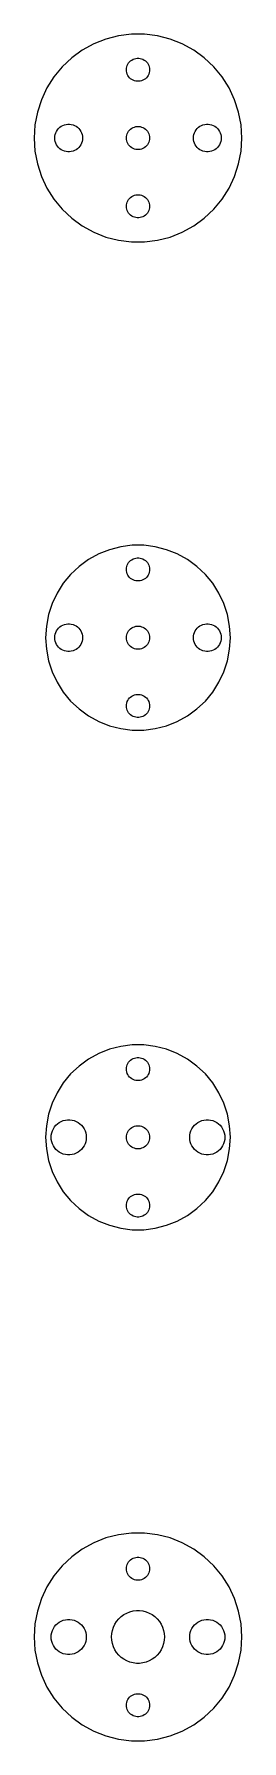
# Model space of a CAD drawing. Header units: metres. Extents: x -11 to 11, y -11 to 173.
import ezdxf

# ---------------------------------------------------------------- set-up
doc = ezdxf.new("R2010")
doc.units = ezdxf.units.M

msp = doc.modelspace()

# ---------------------------------------------------------------- linework, layer by layer
for p, q in [((-4.79001, 172.179), (-6.02805, 171.499)), ((-3.47644, 172.699), (-4.79001, 172.179)), ((-2.10803, 173.051), (-3.47644, 172.699)), ((-0.70639, 173.228), (-2.10803, 173.051)), ((0.70639, 173.228), (-0.70639, 173.228)), ((2.10803, 173.051), (0.70639, 173.228)), ((3.47644, 172.699), (2.10803, 173.051)), ((4.79001, 172.179), (3.47644, 172.699)), ((6.02805, 171.499), (4.79001, 172.179)), ((-8.20088, 169.701), (-9.10144, 168.613)), ((-7.17101, 170.668), (-8.20088, 169.701)), ((-6.02805, 171.499), (-7.17101, 170.668)), ((-1.21072, 169.686), (-1.16222, 169.835)), ((-1.16222, 169.835), (-1.09538, 169.977)), ((-1.09538, 169.977), (-1.01126, 170.11)), ((-1.01126, 170.11), (-0.911209, 170.231)), ((-0.911209, 170.231), (-0.796768, 170.338)), ((-0.796768, 170.338), (-0.669769, 170.43)), ((-0.669769, 170.43), (-0.532211, 170.506)), ((-0.532211, 170.506), (-0.386261, 170.564)), ((-0.386261, 170.564), (-0.234222, 170.603)), ((-0.234222, 170.603), (-0.078476, 170.623)), ((-0.078476, 170.623), (0.078476, 170.623)), ((0.078476, 170.623), (0.234222, 170.603)), ((0.234222, 170.603), (0.386261, 170.564)), ((0.386261, 170.564), (0.532211, 170.506)), ((0.532211, 170.506), (0.669769, 170.43)), ((0.669769, 170.43), (0.796768, 170.338)), ((0.796768, 170.338), (0.911209, 170.231)), ((0.911209, 170.231), (1.01126, 170.11)), ((1.01126, 170.11), (1.09538, 169.977)), ((1.09538, 169.977), (1.16222, 169.835)), ((1.16222, 169.835), (1.21072, 169.686)), ((7.17101, 170.668), (6.02805, 171.499)), ((8.20088, 169.701), (7.17101, 170.668)), ((9.10144, 168.613), (8.20088, 169.701)), ((-9.10144, 168.613), (-9.85844, 167.42)), ((-1.25, 169.375), (-1.24014, 169.532)), ((-1.24014, 169.218), (-1.25, 169.375)), ((-1.24014, 169.532), (-1.21072, 169.686)), ((-1.21072, 169.064), (-1.24014, 169.218)), ((-1.16222, 168.915), (-1.21072, 169.064)), ((-1.09538, 168.773), (-1.16222, 168.915)), ((-1.01126, 168.64), (-1.09538, 168.773)), ((-0.911209, 168.519), (-1.01126, 168.64)), ((-0.796768, 168.412), (-0.911209, 168.519)), ((-0.669769, 168.32), (-0.796768, 168.412)), ((-0.532211, 168.244), (-0.669769, 168.32)), ((-0.386261, 168.186), (-0.532211, 168.244)), ((-0.234222, 168.147), (-0.386261, 168.186)), ((-0.078476, 168.127), (-0.234222, 168.147)), ((0.078476, 168.127), (-0.078476, 168.127)), ((0.234222, 168.147), (0.078476, 168.127)), ((0.386261, 168.186), (0.234222, 168.147)), ((0.532211, 168.244), (0.386261, 168.186)), ((0.669769, 168.32), (0.532211, 168.244)), ((0.796768, 168.412), (0.669769, 168.32)), ((0.911209, 168.519), (0.796768, 168.412)), ((1.01126, 168.64), (0.911209, 168.519)), ((1.09538, 168.773), (1.01126, 168.64)), ((1.16222, 168.915), (1.09538, 168.773)), ((1.21072, 169.064), (1.16222, 168.915)), ((1.21072, 169.686), (1.24014, 169.532)), ((1.24014, 169.218), (1.21072, 169.064)), ((1.24014, 169.532), (1.25, 169.375)), ((1.25, 169.375), (1.24014, 169.218)), ((9.85844, 167.42), (9.10144, 168.613)), ((-10.46, 166.141), (-10.8965, 164.798)), ((-9.85844, 167.42), (-10.46, 166.141)), ((10.46, 166.141), (9.85844, 167.42)), ((10.8965, 164.798), (10.46, 166.141)), ((-10.8965, 164.798), (-11.1613, 163.41)), ((11.1613, 163.41), (10.8965, 164.798)), ((-11.1613, 163.41), (-11.25, 162)), ((-8.98816, 162.188), (-8.95287, 162.373)), ((-8.95287, 162.373), (-8.89465, 162.552)), ((-8.89465, 162.552), (-8.81445, 162.723)), ((-8.81445, 162.723), (-8.71352, 162.882)), ((-8.71352, 162.882), (-8.59344, 163.027)), ((-8.59344, 163.027), (-8.45613, 163.156)), ((-8.45613, 163.156), (-8.30373, 163.266)), ((-8.30373, 163.266), (-8.13866, 163.357)), ((-8.13866, 163.357), (-7.96352, 163.427)), ((-7.96352, 163.427), (-7.78107, 163.473)), ((-7.78107, 163.473), (-7.59418, 163.497)), ((-7.59418, 163.497), (-7.40581, 163.497)), ((-7.40581, 163.497), (-7.21892, 163.473)), ((-7.21892, 163.473), (-7.03647, 163.427)), ((-7.03647, 163.427), (-6.86133, 163.357)), ((-6.86133, 163.357), (-6.69626, 163.266)), ((-6.69626, 163.266), (-6.54385, 163.156)), ((-6.54385, 163.156), (-6.40654, 163.027)), ((-6.40654, 163.027), (-6.28647, 162.882)), ((-6.28647, 162.882), (-6.18553, 162.723)), ((-6.18553, 162.723), (-6.10533, 162.552)), ((-6.10533, 162.552), (-6.04712, 162.373)), ((-6.04712, 162.373), (-6.01183, 162.188)), ((-1.21072, 162.311), (-1.16222, 162.46)), ((-1.16222, 162.46), (-1.09538, 162.602)), ((-1.09538, 162.602), (-1.01126, 162.735)), ((-1.01126, 162.735), (-0.911209, 162.856)), ((-0.911209, 162.856), (-0.796768, 162.963)), ((-0.796768, 162.963), (-0.669769, 163.055)), ((-0.669769, 163.055), (-0.532211, 163.131)), ((-0.532211, 163.131), (-0.386261, 163.189)), ((-0.386261, 163.189), (-0.234222, 163.228)), ((-0.234222, 163.228), (-0.078476, 163.248)), ((-0.078476, 163.248), (0.078476, 163.248)), ((0.078476, 163.248), (0.234222, 163.228)), ((0.234222, 163.228), (0.386261, 163.189)), ((0.386261, 163.189), (0.532211, 163.131)), ((0.532211, 163.131), (0.669769, 163.055)), ((0.669769, 163.055), (0.796768, 162.963)), ((0.796768, 162.963), (0.911209, 162.856)), ((0.911209, 162.856), (1.01126, 162.735)), ((1.01126, 162.735), (1.09538, 162.602)), ((1.09538, 162.602), (1.16222, 162.46)), ((1.16222, 162.46), (1.21072, 162.311)), ((6.01183, 162.188), (6.04712, 162.373)), ((6.04712, 162.373), (6.10533, 162.552)), ((6.10533, 162.552), (6.18553, 162.723)), ((6.18553, 162.723), (6.28647, 162.882)), ((6.28647, 162.882), (6.40654, 163.027)), ((6.40654, 163.027), (6.54385, 163.156)), ((6.54385, 163.156), (6.69626, 163.266)), ((6.69626, 163.266), (6.86133, 163.357)), ((6.86133, 163.357), (7.03647, 163.427)), ((7.03647, 163.427), (7.21892, 163.473)), ((7.21892, 163.473), (7.40581, 163.497)), ((7.40581, 163.497), (7.59418, 163.497)), ((7.59418, 163.497), (7.78107, 163.473)), ((7.78107, 163.473), (7.96352, 163.427)), ((7.96352, 163.427), (8.13866, 163.357)), ((8.13866, 163.357), (8.30373, 163.266)), ((8.30373, 163.266), (8.45613, 163.156)), ((8.45613, 163.156), (8.59344, 163.027)), ((8.59344, 163.027), (8.71352, 162.882)), ((8.71352, 162.882), (8.81445, 162.723)), ((8.81445, 162.723), (8.89465, 162.552)), ((8.89465, 162.552), (8.95287, 162.373)), ((8.95287, 162.373), (8.98816, 162.188)), ((11.25, 162), (11.1613, 163.41)), ((-11.25, 162), (-11.1613, 160.59)), ((-11.1613, 160.59), (-10.8965, 159.202)), ((-9, 162), (-8.98816, 162.188)), ((-8.98816, 161.812), (-9, 162)), ((-8.95287, 161.627), (-8.98816, 161.812)), ((-8.89465, 161.448), (-8.95287, 161.627)), ((-8.81445, 161.277), (-8.89465, 161.448)), ((-8.71352, 161.118), (-8.81445, 161.277)), ((-8.59344, 160.973), (-8.71352, 161.118)), ((-8.45613, 160.844), (-8.59344, 160.973)), ((-8.30373, 160.734), (-8.45613, 160.844)), ((-8.13866, 160.643), (-8.30373, 160.734)), ((-7.96352, 160.573), (-8.13866, 160.643)), ((-7.78107, 160.527), (-7.96352, 160.573)), ((-7.59418, 160.503), (-7.78107, 160.527)), ((-7.40581, 160.503), (-7.59418, 160.503)), ((-7.21892, 160.527), (-7.40581, 160.503)), ((-7.03647, 160.573), (-7.21892, 160.527)), ((-6.86133, 160.643), (-7.03647, 160.573)), ((-6.69626, 160.734), (-6.86133, 160.643)), ((-6.54385, 160.844), (-6.69626, 160.734)), ((-6.40654, 160.973), (-6.54385, 160.844)), ((-6.28647, 161.118), (-6.40654, 160.973)), ((-6.18553, 161.277), (-6.28647, 161.118)), ((-6.10533, 161.448), (-6.18553, 161.277)), ((-6.04712, 161.627), (-6.10533, 161.448)), ((-6.01183, 161.812), (-6.04712, 161.627)), ((-6.01183, 162.188), (-6, 162)), ((-6, 162), (-6.01183, 161.812)), ((-1.25, 162), (-1.24014, 162.157)), ((-1.24014, 161.843), (-1.25, 162)), ((-1.24014, 162.157), (-1.21072, 162.311)), ((-1.21072, 161.689), (-1.24014, 161.843)), ((-1.16222, 161.54), (-1.21072, 161.689)), ((-1.09538, 161.398), (-1.16222, 161.54)), ((-1.01126, 161.265), (-1.09538, 161.398)), ((-0.911209, 161.144), (-1.01126, 161.265)), ((-0.796768, 161.037), (-0.911209, 161.144)), ((-0.669769, 160.945), (-0.796768, 161.037)), ((-0.532211, 160.869), (-0.669769, 160.945)), ((-0.386261, 160.811), (-0.532211, 160.869)), ((-0.234222, 160.772), (-0.386261, 160.811)), ((-0.078476, 160.752), (-0.234222, 160.772)), ((0.078476, 160.752), (-0.078476, 160.752)), ((0.234222, 160.772), (0.078476, 160.752)), ((0.386261, 160.811), (0.234222, 160.772)), ((0.532211, 160.869), (0.386261, 160.811)), ((0.669769, 160.945), (0.532211, 160.869)), ((0.796768, 161.037), (0.669769, 160.945)), ((0.911209, 161.144), (0.796768, 161.037)), ((1.01126, 161.265), (0.911209, 161.144)), ((1.09538, 161.398), (1.01126, 161.265)), ((1.16222, 161.54), (1.09538, 161.398)), ((1.21072, 161.689), (1.16222, 161.54)), ((1.21072, 162.311), (1.24014, 162.157)), ((1.24014, 161.843), (1.21072, 161.689)), ((1.24014, 162.157), (1.25, 162)), ((1.25, 162), (1.24014, 161.843)), ((6, 162), (6.01183, 162.188)), ((6.01183, 161.812), (6, 162)), ((6.04712, 161.627), (6.01183, 161.812)), ((6.10533, 161.448), (6.04712, 161.627)), ((6.18553, 161.277), (6.10533, 161.448)), ((6.28647, 161.118), (6.18553, 161.277)), ((6.40654, 160.973), (6.28647, 161.118)), ((6.54385, 160.844), (6.40654, 160.973)), ((6.69626, 160.734), (6.54385, 160.844)), ((6.86133, 160.643), (6.69626, 160.734)), ((7.03647, 160.573), (6.86133, 160.643)), ((7.21892, 160.527), (7.03647, 160.573)), ((7.40581, 160.503), (7.21892, 160.527)), ((7.59418, 160.503), (7.40581, 160.503)), ((7.78107, 160.527), (7.59418, 160.503)), ((7.96352, 160.573), (7.78107, 160.527)), ((8.13866, 160.643), (7.96352, 160.573)), ((8.30373, 160.734), (8.13866, 160.643)), ((8.45613, 160.844), (8.30373, 160.734)), ((8.59344, 160.973), (8.45613, 160.844)), ((8.71352, 161.118), (8.59344, 160.973)), ((8.81445, 161.277), (8.71352, 161.118)), ((8.89465, 161.448), (8.81445, 161.277)), ((8.95287, 161.627), (8.89465, 161.448)), ((8.98816, 161.812), (8.95287, 161.627)), ((8.98816, 162.188), (9, 162)), ((9, 162), (8.98816, 161.812)), ((10.8965, 159.202), (11.1613, 160.59)), ((11.1613, 160.59), (11.25, 162)), ((-10.8965, 159.202), (-10.46, 157.859)), ((10.46, 157.859), (10.8965, 159.202)), ((-10.46, 157.859), (-9.85844, 156.58)), ((9.85844, 156.58), (10.46, 157.859)), ((-9.85844, 156.58), (-9.10144, 155.387)), ((-9.10144, 155.387), (-8.20088, 154.299)), ((-1.21072, 154.936), (-1.16222, 155.085)), ((-1.16222, 155.085), (-1.09538, 155.227)), ((-1.09538, 155.227), (-1.01126, 155.36)), ((-1.01126, 155.36), (-0.911209, 155.481)), ((-0.911209, 155.481), (-0.796768, 155.588)), ((-0.796768, 155.588), (-0.669769, 155.68)), ((-0.669769, 155.68), (-0.532211, 155.756)), ((-0.532211, 155.756), (-0.386261, 155.814)), ((-0.386261, 155.814), (-0.234222, 155.853)), ((-0.234222, 155.853), (-0.078476, 155.873)), ((-0.078476, 155.873), (0.078476, 155.873)), ((0.078476, 155.873), (0.234222, 155.853)), ((0.234222, 155.853), (0.386261, 155.814)), ((0.386261, 155.814), (0.532211, 155.756)), ((0.532211, 155.756), (0.669769, 155.68)), ((0.669769, 155.68), (0.796768, 155.588)), ((0.796768, 155.588), (0.911209, 155.481)), ((0.911209, 155.481), (1.01126, 155.36)), ((1.01126, 155.36), (1.09538, 155.227)), ((1.09538, 155.227), (1.16222, 155.085)), ((1.16222, 155.085), (1.21072, 154.936)), ((8.20088, 154.299), (9.10144, 155.387)), ((9.10144, 155.387), (9.85844, 156.58)), ((-8.20088, 154.299), (-7.17101, 153.332)), ((-7.17101, 153.332), (-6.02805, 152.501)), ((-1.25, 154.625), (-1.24014, 154.782)), ((-1.24014, 154.468), (-1.25, 154.625)), ((-1.24014, 154.782), (-1.21072, 154.936)), ((-1.21072, 154.314), (-1.24014, 154.468)), ((-1.16222, 154.165), (-1.21072, 154.314)), ((-1.09538, 154.023), (-1.16222, 154.165)), ((-1.01126, 153.89), (-1.09538, 154.023)), ((-0.911209, 153.769), (-1.01126, 153.89)), ((-0.796768, 153.662), (-0.911209, 153.769)), ((-0.669769, 153.57), (-0.796768, 153.662)), ((-0.532211, 153.494), (-0.669769, 153.57)), ((-0.386261, 153.436), (-0.532211, 153.494)), ((-0.234222, 153.397), (-0.386261, 153.436)), ((-0.078476, 153.377), (-0.234222, 153.397)), ((0.078476, 153.377), (-0.078476, 153.377)), ((0.234222, 153.397), (0.078476, 153.377)), ((0.386261, 153.436), (0.234222, 153.397)), ((0.532211, 153.494), (0.386261, 153.436)), ((0.669769, 153.57), (0.532211, 153.494)), ((0.796768, 153.662), (0.669769, 153.57)), ((0.911209, 153.769), (0.796768, 153.662)), ((1.01126, 153.89), (0.911209, 153.769)), ((1.09538, 154.023), (1.01126, 153.89)), ((1.16222, 154.165), (1.09538, 154.023)), ((1.21072, 154.314), (1.16222, 154.165)), ((1.21072, 154.936), (1.24014, 154.782)), ((1.24014, 154.468), (1.21072, 154.314)), ((1.24014, 154.782), (1.25, 154.625)), ((1.25, 154.625), (1.24014, 154.468)), ((6.02805, 152.501), (7.17101, 153.332)), ((7.17101, 153.332), (8.20088, 154.299)), ((-6.02805, 152.501), (-4.79001, 151.821)), ((-4.79001, 151.821), (-3.47644, 151.301)), ((-3.47644, 151.301), (-2.10803, 150.949)), ((2.10803, 150.949), (3.47644, 151.301)), ((3.47644, 151.301), (4.79001, 151.821)), ((4.79001, 151.821), (6.02805, 152.501)), ((-2.10803, 150.949), (-0.70639, 150.772)), ((-0.70639, 150.772), (0.70639, 150.772)), ((0.70639, 150.772), (2.10803, 150.949)), ((-5.35826, 116.443), (-6.37424, 115.705)), ((-4.25778, 117.048), (-5.35826, 116.443)), ((-3.09016, 117.511), (-4.25778, 117.048)), ((-1.87381, 117.823), (-3.09016, 117.511)), ((-0.627899, 117.98), (-1.87381, 117.823)), ((-1.01126, 116.11), (-0.911209, 116.231)), ((-0.911209, 116.231), (-0.796768, 116.338)), ((-0.796768, 116.338), (-0.669769, 116.43)), ((-0.669769, 116.43), (-0.532211, 116.506)), ((0.627899, 117.98), (-0.627899, 117.98)), ((-0.532211, 116.506), (-0.386261, 116.564)), ((-0.386261, 116.564), (-0.234222, 116.603)), ((-0.234222, 116.603), (-0.078476, 116.623)), ((-0.078476, 116.623), (0.078476, 116.623)), ((0.078476, 116.623), (0.234222, 116.603)), ((0.234222, 116.603), (0.386261, 116.564)), ((0.386261, 116.564), (0.532211, 116.506)), ((0.532211, 116.506), (0.669769, 116.43)), ((1.87381, 117.823), (0.627899, 117.98)), ((0.669769, 116.43), (0.796768, 116.338)), ((0.796768, 116.338), (0.911209, 116.231)), ((0.911209, 116.231), (1.01126, 116.11)), ((3.09016, 117.511), (1.87381, 117.823)), ((4.25778, 117.048), (3.09016, 117.511)), ((5.35826, 116.443), (4.25778, 117.048)), ((6.37424, 115.705), (5.35826, 116.443)), ((-7.28967, 114.845), (-8.09016, 113.878)), ((-6.37424, 115.705), (-7.28967, 114.845)), ((-1.25, 115.375), (-1.24014, 115.532)), ((-1.24014, 115.218), (-1.25, 115.375)), ((-1.24014, 115.532), (-1.21072, 115.686)), ((-1.21072, 115.064), (-1.24014, 115.218)), ((-1.21072, 115.686), (-1.16222, 115.835)), ((-1.16222, 114.915), (-1.21072, 115.064)), ((-1.16222, 115.835), (-1.09538, 115.977)), ((-1.09538, 114.773), (-1.16222, 114.915)), ((-1.09538, 115.977), (-1.01126, 116.11)), ((-1.01126, 114.64), (-1.09538, 114.773)), ((-0.911209, 114.519), (-1.01126, 114.64)), ((-0.796768, 114.412), (-0.911209, 114.519)), ((-0.669769, 114.32), (-0.796768, 114.412)), ((0.796768, 114.412), (0.669769, 114.32)), ((0.911209, 114.519), (0.796768, 114.412)), ((1.01126, 114.64), (0.911209, 114.519)), ((1.01126, 116.11), (1.09538, 115.977)), ((1.09538, 114.773), (1.01126, 114.64)), ((1.09538, 115.977), (1.16222, 115.835)), ((1.16222, 114.915), (1.09538, 114.773)), ((1.16222, 115.835), (1.21072, 115.686)), ((1.21072, 115.064), (1.16222, 114.915)), ((1.21072, 115.686), (1.24014, 115.532)), ((1.24014, 115.218), (1.21072, 115.064)), ((1.24014, 115.532), (1.25, 115.375)), ((1.25, 115.375), (1.24014, 115.218)), ((7.28967, 114.845), (6.37424, 115.705)), ((8.09016, 113.878), (7.28967, 114.845)), ((-8.76306, 112.818), (-9.29776, 111.681)), ((-8.09016, 113.878), (-8.76306, 112.818)), ((-0.532211, 114.244), (-0.669769, 114.32)), ((-0.386261, 114.186), (-0.532211, 114.244)), ((-0.234222, 114.147), (-0.386261, 114.186)), ((-0.078476, 114.127), (-0.234222, 114.147)), ((0.078476, 114.127), (-0.078476, 114.127)), ((0.234222, 114.147), (0.078476, 114.127)), ((0.386261, 114.186), (0.234222, 114.147)), ((0.532211, 114.244), (0.386261, 114.186)), ((0.669769, 114.32), (0.532211, 114.244)), ((8.76306, 112.818), (8.09016, 113.878)), ((9.29776, 111.681), (8.76306, 112.818)), ((-9.29776, 111.681), (-9.68582, 110.487)), ((9.68582, 110.487), (9.29776, 111.681)), ((-9.92114, 109.253), (-10, 108)), ((-9.68582, 110.487), (-9.92114, 109.253)), ((-8.81445, 108.723), (-8.71352, 108.882)), ((-8.71352, 108.882), (-8.59344, 109.027)), ((-8.59344, 109.027), (-8.45613, 109.156)), ((-8.45613, 109.156), (-8.30373, 109.266)), ((-8.30373, 109.266), (-8.13866, 109.357)), ((-8.13866, 109.357), (-7.96352, 109.427)), ((-7.96352, 109.427), (-7.78107, 109.473)), ((-7.78107, 109.473), (-7.59418, 109.497)), ((-7.59418, 109.497), (-7.40581, 109.497)), ((-7.40581, 109.497), (-7.21892, 109.473)), ((-7.21892, 109.473), (-7.03647, 109.427)), ((-7.03647, 109.427), (-6.86133, 109.357)), ((-6.86133, 109.357), (-6.69626, 109.266)), ((-6.69626, 109.266), (-6.54385, 109.156)), ((-6.54385, 109.156), (-6.40654, 109.027)), ((-6.40654, 109.027), (-6.28647, 108.882)), ((-6.28647, 108.882), (-6.18553, 108.723)), ((-1.01126, 108.735), (-0.911209, 108.856)), ((-0.911209, 108.856), (-0.796768, 108.963)), ((-0.796768, 108.963), (-0.669769, 109.055)), ((-0.669769, 109.055), (-0.532211, 109.131)), ((-0.532211, 109.131), (-0.386261, 109.189)), ((-0.386261, 109.189), (-0.234222, 109.228)), ((-0.234222, 109.228), (-0.078476, 109.248)), ((-0.078476, 109.248), (0.078476, 109.248)), ((0.078476, 109.248), (0.234222, 109.228)), ((0.234222, 109.228), (0.386261, 109.189)), ((0.386261, 109.189), (0.532211, 109.131)), ((0.532211, 109.131), (0.669769, 109.055)), ((0.669769, 109.055), (0.796768, 108.963)), ((0.796768, 108.963), (0.911209, 108.856)), ((0.911209, 108.856), (1.01126, 108.735)), ((6.18553, 108.723), (6.28647, 108.882)), ((6.28647, 108.882), (6.40654, 109.027)), ((6.40654, 109.027), (6.54385, 109.156)), ((6.54385, 109.156), (6.69626, 109.266)), ((6.69626, 109.266), (6.86133, 109.357)), ((6.86133, 109.357), (7.03647, 109.427)), ((7.03647, 109.427), (7.21892, 109.473)), ((7.21892, 109.473), (7.40581, 109.497)), ((7.40581, 109.497), (7.59418, 109.497)), ((7.59418, 109.497), (7.78107, 109.473)), ((7.78107, 109.473), (7.96352, 109.427)), ((7.96352, 109.427), (8.13866, 109.357)), ((8.13866, 109.357), (8.30373, 109.266)), ((8.30373, 109.266), (8.45613, 109.156)), ((8.45613, 109.156), (8.59344, 109.027)), ((8.59344, 109.027), (8.71352, 108.882)), ((8.71352, 108.882), (8.81445, 108.723)), ((9.92114, 109.253), (9.68582, 110.487)), ((10, 108), (9.92114, 109.253)), ((-10, 108), (-9.92114, 106.747)), ((-9, 108), (-8.98816, 108.188)), ((-8.98816, 107.812), (-9, 108)), ((-8.98816, 108.188), (-8.95287, 108.373)), ((-8.95287, 107.627), (-8.98816, 107.812)), ((-8.95287, 108.373), (-8.89465, 108.552)), ((-8.89465, 107.448), (-8.95287, 107.627)), ((-8.89465, 108.552), (-8.81445, 108.723)), ((-8.81445, 107.277), (-8.89465, 107.448)), ((-8.71352, 107.118), (-8.81445, 107.277)), ((-8.59344, 106.973), (-8.71352, 107.118)), ((-6.28647, 107.118), (-6.40654, 106.973)), ((-6.18553, 107.277), (-6.28647, 107.118)), ((-6.18553, 108.723), (-6.10533, 108.552)), ((-6.10533, 107.448), (-6.18553, 107.277)), ((-6.10533, 108.552), (-6.04712, 108.373)), ((-6.04712, 107.627), (-6.10533, 107.448)), ((-6.04712, 108.373), (-6.01183, 108.188)), ((-6.01183, 107.812), (-6.04712, 107.627)), ((-6.01183, 108.188), (-6, 108)), ((-6, 108), (-6.01183, 107.812)), ((-1.25, 108), (-1.24014, 108.157)), ((-1.24014, 107.843), (-1.25, 108)), ((-1.24014, 108.157), (-1.21072, 108.311)), ((-1.21072, 107.689), (-1.24014, 107.843)), ((-1.21072, 108.311), (-1.16222, 108.46)), ((-1.16222, 107.54), (-1.21072, 107.689)), ((-1.16222, 108.46), (-1.09538, 108.602)), ((-1.09538, 107.398), (-1.16222, 107.54)), ((-1.09538, 108.602), (-1.01126, 108.735)), ((-1.01126, 107.265), (-1.09538, 107.398)), ((-0.911209, 107.144), (-1.01126, 107.265)), ((-0.796768, 107.037), (-0.911209, 107.144)), ((-0.669769, 106.945), (-0.796768, 107.037)), ((0.796768, 107.037), (0.669769, 106.945)), ((0.911209, 107.144), (0.796768, 107.037)), ((1.01126, 107.265), (0.911209, 107.144)), ((1.01126, 108.735), (1.09538, 108.602)), ((1.09538, 107.398), (1.01126, 107.265)), ((1.09538, 108.602), (1.16222, 108.46)), ((1.16222, 107.54), (1.09538, 107.398)), ((1.16222, 108.46), (1.21072, 108.311)), ((1.21072, 107.689), (1.16222, 107.54)), ((1.21072, 108.311), (1.24014, 108.157)), ((1.24014, 107.843), (1.21072, 107.689)), ((1.24014, 108.157), (1.25, 108)), ((1.25, 108), (1.24014, 107.843)), ((6, 108), (6.01183, 108.188)), ((6.01183, 107.812), (6, 108)), ((6.01183, 108.188), (6.04712, 108.373)), ((6.04712, 107.627), (6.01183, 107.812)), ((6.04712, 108.373), (6.10533, 108.552)), ((6.10533, 107.448), (6.04712, 107.627)), ((6.10533, 108.552), (6.18553, 108.723)), ((6.18553, 107.277), (6.10533, 107.448)), ((6.28647, 107.118), (6.18553, 107.277)), ((6.40654, 106.973), (6.28647, 107.118)), ((8.71352, 107.118), (8.59344, 106.973)), ((8.81445, 107.277), (8.71352, 107.118)), ((8.81445, 108.723), (8.89465, 108.552)), ((8.89465, 107.448), (8.81445, 107.277)), ((8.89465, 108.552), (8.95287, 108.373)), ((8.95287, 107.627), (8.89465, 107.448)), ((8.95287, 108.373), (8.98816, 108.188)), ((8.98816, 107.812), (8.95287, 107.627)), ((8.98816, 108.188), (9, 108)), ((9, 108), (8.98816, 107.812)), ((9.92114, 106.747), (10, 108)), ((-9.92114, 106.747), (-9.68582, 105.513)), ((-9.68582, 105.513), (-9.29776, 104.319)), ((-8.45613, 106.844), (-8.59344, 106.973)), ((-8.30373, 106.734), (-8.45613, 106.844)), ((-8.13866, 106.643), (-8.30373, 106.734)), ((-7.96352, 106.573), (-8.13866, 106.643)), ((-7.78107, 106.527), (-7.96352, 106.573)), ((-7.59418, 106.503), (-7.78107, 106.527)), ((-7.40581, 106.503), (-7.59418, 106.503)), ((-7.21892, 106.527), (-7.40581, 106.503)), ((-7.03647, 106.573), (-7.21892, 106.527)), ((-6.86133, 106.643), (-7.03647, 106.573)), ((-6.69626, 106.734), (-6.86133, 106.643)), ((-6.54385, 106.844), (-6.69626, 106.734)), ((-6.40654, 106.973), (-6.54385, 106.844)), ((-0.532211, 106.869), (-0.669769, 106.945)), ((-0.386261, 106.811), (-0.532211, 106.869)), ((-0.234222, 106.772), (-0.386261, 106.811)), ((-0.078476, 106.752), (-0.234222, 106.772)), ((0.078476, 106.752), (-0.078476, 106.752)), ((0.234222, 106.772), (0.078476, 106.752)), ((0.386261, 106.811), (0.234222, 106.772)), ((0.532211, 106.869), (0.386261, 106.811)), ((0.669769, 106.945), (0.532211, 106.869)), ((6.54385, 106.844), (6.40654, 106.973)), ((6.69626, 106.734), (6.54385, 106.844)), ((6.86133, 106.643), (6.69626, 106.734)), ((7.03647, 106.573), (6.86133, 106.643)), ((7.21892, 106.527), (7.03647, 106.573)), ((7.40581, 106.503), (7.21892, 106.527)), ((7.59418, 106.503), (7.40581, 106.503)), ((7.78107, 106.527), (7.59418, 106.503)), ((7.96352, 106.573), (7.78107, 106.527)), ((8.13866, 106.643), (7.96352, 106.573)), ((8.30373, 106.734), (8.13866, 106.643)), ((8.45613, 106.844), (8.30373, 106.734)), ((8.59344, 106.973), (8.45613, 106.844)), ((9.29776, 104.319), (9.68582, 105.513)), ((9.68582, 105.513), (9.92114, 106.747)), ((-9.29776, 104.319), (-8.76306, 103.182)), ((8.76306, 103.182), (9.29776, 104.319)), ((-8.76306, 103.182), (-8.09016, 102.122)), ((-8.09016, 102.122), (-7.28967, 101.155)), ((-1.01126, 101.36), (-0.911209, 101.481)), ((-0.911209, 101.481), (-0.796768, 101.588)), ((-0.796768, 101.588), (-0.669769, 101.68)), ((-0.669769, 101.68), (-0.532211, 101.756)), ((-0.532211, 101.756), (-0.386261, 101.814)), ((-0.386261, 101.814), (-0.234222, 101.853)), ((-0.234222, 101.853), (-0.078476, 101.873)), ((-0.078476, 101.873), (0.078476, 101.873)), ((0.078476, 101.873), (0.234222, 101.853)), ((0.234222, 101.853), (0.386261, 101.814)), ((0.386261, 101.814), (0.532211, 101.756)), ((0.532211, 101.756), (0.669769, 101.68)), ((0.669769, 101.68), (0.796768, 101.588)), ((0.796768, 101.588), (0.911209, 101.481)), ((0.911209, 101.481), (1.01126, 101.36)), ((7.28967, 101.155), (8.09016, 102.122)), ((8.09016, 102.122), (8.76306, 103.182)), ((-7.28967, 101.155), (-6.37424, 100.295)), ((-6.37424, 100.295), (-5.35826, 99.5567)), ((-1.25, 100.625), (-1.24014, 100.782)), ((-1.24014, 100.468), (-1.25, 100.625)), ((-1.24014, 100.782), (-1.21072, 100.936)), ((-1.21072, 100.314), (-1.24014, 100.468)), ((-1.21072, 100.936), (-1.16222, 101.085)), ((-1.16222, 100.165), (-1.21072, 100.314)), ((-1.16222, 101.085), (-1.09538, 101.227)), ((-1.09538, 100.023), (-1.16222, 100.165)), ((-1.09538, 101.227), (-1.01126, 101.36)), ((-1.01126, 99.8903), (-1.09538, 100.023)), ((-0.911209, 99.7693), (-1.01126, 99.8903)), ((-0.796768, 99.6619), (-0.911209, 99.7693)), ((-0.669769, 99.5696), (-0.796768, 99.6619)), ((0.796768, 99.6619), (0.669769, 99.5696)), ((0.911209, 99.7693), (0.796768, 99.6619)), ((1.01126, 99.8903), (0.911209, 99.7693)), ((1.01126, 101.36), (1.09538, 101.227)), ((1.09538, 100.023), (1.01126, 99.8903)), ((1.09538, 101.227), (1.16222, 101.085)), ((1.16222, 100.165), (1.09538, 100.023)), ((1.16222, 101.085), (1.21072, 100.936)), ((1.21072, 100.314), (1.16222, 100.165)), ((1.21072, 100.936), (1.24014, 100.782)), ((1.24014, 100.468), (1.21072, 100.314)), ((1.24014, 100.782), (1.25, 100.625)), ((1.25, 100.625), (1.24014, 100.468)), ((5.35826, 99.5567), (6.37424, 100.295)), ((6.37424, 100.295), (7.28967, 101.155)), ((-5.35826, 99.5567), (-4.25778, 98.9517)), ((-4.25778, 98.9517), (-3.09016, 98.4894)), ((-3.09016, 98.4894), (-1.87381, 98.1771)), ((-1.87381, 98.1771), (-0.627899, 98.0197)), ((-0.532211, 99.494), (-0.669769, 99.5696)), ((-0.627899, 98.0197), (0.627899, 98.0197)), ((-0.386261, 99.4362), (-0.532211, 99.494)), ((-0.234222, 99.3972), (-0.386261, 99.4362)), ((-0.078476, 99.3775), (-0.234222, 99.3972)), ((0.078476, 99.3775), (-0.078476, 99.3775)), ((0.234222, 99.3972), (0.078476, 99.3775)), ((0.386261, 99.4362), (0.234222, 99.3972)), ((0.532211, 99.494), (0.386261, 99.4362)), ((0.669769, 99.5696), (0.532211, 99.494)), ((0.627899, 98.0197), (1.87381, 98.1771)), ((1.87381, 98.1771), (3.09016, 98.4894)), ((3.09016, 98.4894), (4.25778, 98.9517)), ((4.25778, 98.9517), (5.35826, 99.5567)), ((-4.25778, 63.0483), (-5.35826, 62.4433)), ((-3.09016, 63.5106), (-4.25778, 63.0483)), ((-1.87381, 63.8229), (-3.09016, 63.5106)), ((-0.627899, 63.9803), (-1.87381, 63.8229)), ((0.627899, 63.9803), (-0.627899, 63.9803)), ((1.87381, 63.8229), (0.627899, 63.9803)), ((3.09016, 63.5106), (1.87381, 63.8229)), ((4.25778, 63.0483), (3.09016, 63.5106)), ((5.35826, 62.4433), (4.25778, 63.0483)), ((-6.37424, 61.7051), (-7.28967, 60.8455)), ((-5.35826, 62.4433), (-6.37424, 61.7051)), ((-1.25, 61.375), (-1.24014, 61.5317)), ((-1.24014, 61.2183), (-1.25, 61.375)), ((-1.24014, 61.5317), (-1.21072, 61.6859)), ((-1.21072, 61.0641), (-1.24014, 61.2183)), ((-1.21072, 61.6859), (-1.16222, 61.8351)), ((-1.16222, 60.9148), (-1.21072, 61.0641)), ((-1.16222, 61.8351), (-1.09538, 61.9772)), ((-1.09538, 60.7728), (-1.16222, 60.9148)), ((-1.09538, 61.9772), (-1.01126, 62.1097)), ((-1.01126, 62.1097), (-0.911209, 62.2307)), ((-0.911209, 62.2307), (-0.796768, 62.3381)), ((-0.796768, 62.3381), (-0.669769, 62.4304)), ((-0.669769, 62.4304), (-0.532211, 62.506)), ((-0.532211, 62.506), (-0.386261, 62.5638)), ((-0.386261, 62.5638), (-0.234222, 62.6028)), ((-0.234222, 62.6028), (-0.078476, 62.6225)), ((-0.078476, 62.6225), (0.078476, 62.6225)), ((0.078476, 62.6225), (0.234222, 62.6028)), ((0.234222, 62.6028), (0.386261, 62.5638)), ((0.386261, 62.5638), (0.532211, 62.506)), ((0.532211, 62.506), (0.669769, 62.4304)), ((0.669769, 62.4304), (0.796768, 62.3381)), ((0.796768, 62.3381), (0.911209, 62.2307)), ((0.911209, 62.2307), (1.01126, 62.1097)), ((1.01126, 62.1097), (1.09538, 61.9772)), ((1.09538, 61.9772), (1.16222, 61.8351)), ((1.16222, 60.9148), (1.09538, 60.7728)), ((1.16222, 61.8351), (1.21072, 61.6859)), ((1.21072, 61.0641), (1.16222, 60.9148)), ((1.21072, 61.6859), (1.24014, 61.5317)), ((1.24014, 61.2183), (1.21072, 61.0641)), ((1.24014, 61.5317), (1.25, 61.375)), ((1.25, 61.375), (1.24014, 61.2183)), ((6.37424, 61.7051), (5.35826, 62.4433)), ((7.28967, 60.8455), (6.37424, 61.7051)), ((-8.09016, 59.8778), (-8.76306, 58.8175)), ((-7.28967, 60.8455), (-8.09016, 59.8778)), ((-1.01126, 60.6403), (-1.09538, 60.7728)), ((-0.911209, 60.5193), (-1.01126, 60.6403)), ((-0.796768, 60.4118), (-0.911209, 60.5193)), ((-0.669769, 60.3196), (-0.796768, 60.4118)), ((-0.532211, 60.244), (-0.669769, 60.3196)), ((-0.386261, 60.1862), (-0.532211, 60.244)), ((-0.234222, 60.1471), (-0.386261, 60.1862)), ((-0.078476, 60.1275), (-0.234222, 60.1471)), ((0.078476, 60.1275), (-0.078476, 60.1275)), ((0.234222, 60.1471), (0.078476, 60.1275)), ((0.386261, 60.1862), (0.234222, 60.1471)), ((0.532211, 60.244), (0.386261, 60.1862)), ((0.669769, 60.3196), (0.532211, 60.244)), ((0.796768, 60.4118), (0.669769, 60.3196)), ((0.911209, 60.5193), (0.796768, 60.4118)), ((1.01126, 60.6403), (0.911209, 60.5193)), ((1.09538, 60.7728), (1.01126, 60.6403)), ((8.09016, 59.8778), (7.28967, 60.8455)), ((8.76306, 58.8175), (8.09016, 59.8778)), ((-9.29776, 57.6812), (-9.68582, 56.4869)), ((-8.76306, 58.8175), (-9.29776, 57.6812)), ((9.29776, 57.6812), (8.76306, 58.8175)), ((9.68582, 56.4869), (9.29776, 57.6812)), ((-9.68582, 56.4869), (-9.92114, 55.2533)), ((-8.88504, 55.3006), (-8.71111, 55.464)), ((-8.71111, 55.464), (-8.51807, 55.6042)), ((-8.51807, 55.6042), (-8.30898, 55.7192)), ((-8.30898, 55.7192), (-8.08713, 55.807)), ((-8.08713, 55.807), (-7.85602, 55.8663)), ((-7.85602, 55.8663), (-7.61929, 55.8962)), ((-7.61929, 55.8962), (-7.38069, 55.8962)), ((-7.38069, 55.8962), (-7.14397, 55.8663)), ((-7.14397, 55.8663), (-6.91286, 55.807)), ((-6.91286, 55.807), (-6.69101, 55.7192)), ((-6.69101, 55.7192), (-6.48192, 55.6042)), ((-6.48192, 55.6042), (-6.28888, 55.464)), ((-6.28888, 55.464), (-6.11494, 55.3006)), ((6.11494, 55.3006), (6.28888, 55.464)), ((6.28888, 55.464), (6.48192, 55.6042)), ((6.48192, 55.6042), (6.69101, 55.7192)), ((6.69101, 55.7192), (6.91286, 55.807)), ((6.91286, 55.807), (7.14397, 55.8663)), ((7.14397, 55.8663), (7.38069, 55.8962)), ((7.38069, 55.8962), (7.61929, 55.8962)), ((7.61929, 55.8962), (7.85602, 55.8663)), ((7.85602, 55.8663), (8.08713, 55.807)), ((8.08713, 55.807), (8.30898, 55.7192)), ((8.30898, 55.7192), (8.51807, 55.6042)), ((8.51807, 55.6042), (8.71111, 55.464)), ((8.71111, 55.464), (8.88504, 55.3006)), ((9.92114, 55.2533), (9.68582, 56.4869)), ((-9.92114, 55.2533), (-10, 54)), ((-10, 54), (-9.92114, 52.7467)), ((-9.39999, 54), (-9.38501, 54.2381)), ((-9.38501, 53.7619), (-9.39999, 54)), ((-9.38501, 54.2381), (-9.3403, 54.4725)), ((-9.3403, 53.5275), (-9.38501, 53.7619)), ((-9.3403, 54.4725), (-9.26657, 54.6994)), ((-9.26657, 53.3006), (-9.3403, 53.5275)), ((-9.26657, 54.6994), (-9.16498, 54.9153)), ((-9.16498, 54.9153), (-9.03712, 55.1168)), ((-9.03712, 55.1168), (-8.88504, 55.3006)), ((-6.11494, 55.3006), (-5.96286, 55.1168)), ((-5.96286, 55.1168), (-5.83501, 54.9153)), ((-5.83501, 54.9153), (-5.73341, 54.6994)), ((-5.73341, 54.6994), (-5.65968, 54.4725)), ((-5.65968, 53.5275), (-5.73341, 53.3006)), ((-5.65968, 54.4725), (-5.61497, 54.2381)), ((-5.61497, 53.7619), (-5.65968, 53.5275)), ((-5.61497, 54.2381), (-5.59999, 54)), ((-5.59999, 54), (-5.61497, 53.7619)), ((-1.25, 54), (-1.24014, 54.1567)), ((-1.24014, 53.8433), (-1.25, 54)), ((-1.24014, 54.1567), (-1.21072, 54.3109)), ((-1.21072, 53.6891), (-1.24014, 53.8433)), ((-1.21072, 54.3109), (-1.16222, 54.4601)), ((-1.16222, 53.5399), (-1.21072, 53.6891)), ((-1.16222, 54.4601), (-1.09538, 54.6022)), ((-1.09538, 53.3978), (-1.16222, 53.5399)), ((-1.09538, 54.6022), (-1.01126, 54.7347)), ((-1.01126, 54.7347), (-0.911209, 54.8557)), ((-0.911209, 54.8557), (-0.796768, 54.9631)), ((-0.796768, 54.9631), (-0.669769, 55.0554)), ((-0.669769, 55.0554), (-0.532211, 55.131)), ((-0.532211, 55.131), (-0.386261, 55.1888)), ((-0.386261, 55.1888), (-0.234222, 55.2278)), ((-0.234222, 55.2278), (-0.078476, 55.2475)), ((-0.078476, 55.2475), (0.078476, 55.2475)), ((0.078476, 55.2475), (0.234222, 55.2278)), ((0.234222, 55.2278), (0.386261, 55.1888)), ((0.386261, 55.1888), (0.532211, 55.131)), ((0.532211, 55.131), (0.669769, 55.0554)), ((0.669769, 55.0554), (0.796768, 54.9631)), ((0.796768, 54.9631), (0.911209, 54.8557)), ((0.911209, 54.8557), (1.01126, 54.7347)), ((1.01126, 54.7347), (1.09538, 54.6022)), ((1.09538, 54.6022), (1.16222, 54.4601)), ((1.16222, 53.5399), (1.09538, 53.3978)), ((1.16222, 54.4601), (1.21072, 54.3109)), ((1.21072, 53.6891), (1.16222, 53.5399)), ((1.21072, 54.3109), (1.24014, 54.1567)), ((1.24014, 53.8433), (1.21072, 53.6891)), ((1.24014, 54.1567), (1.25, 54)), ((1.25, 54), (1.24014, 53.8433)), ((5.59999, 54), (5.61497, 54.2381)), ((5.61497, 53.7619), (5.59999, 54)), ((5.61497, 54.2381), (5.65968, 54.4725)), ((5.65968, 53.5275), (5.61497, 53.7619)), ((5.65968, 54.4725), (5.73341, 54.6994)), ((5.73341, 53.3006), (5.65968, 53.5275)), ((5.73341, 54.6994), (5.83501, 54.9153)), ((5.83501, 54.9153), (5.96286, 55.1168)), ((5.96286, 55.1168), (6.11494, 55.3006)), ((8.88504, 55.3006), (9.03712, 55.1168)), ((9.03712, 55.1168), (9.16498, 54.9153)), ((9.16498, 54.9153), (9.26657, 54.6994)), ((9.26657, 54.6994), (9.3403, 54.4725)), ((9.3403, 53.5275), (9.26657, 53.3006)), ((9.3403, 54.4725), (9.38501, 54.2381)), ((9.38501, 53.7619), (9.3403, 53.5275)), ((9.38501, 54.2381), (9.39999, 54)), ((9.39999, 54), (9.38501, 53.7619)), ((10, 54), (9.92114, 55.2533)), ((9.92114, 52.7467), (10, 54)), ((-9.92114, 52.7467), (-9.68582, 51.5131)), ((-9.16498, 53.0847), (-9.26657, 53.3006)), ((-9.03712, 52.8832), (-9.16498, 53.0847)), ((-8.88504, 52.6994), (-9.03712, 52.8832)), ((-8.71111, 52.536), (-8.88504, 52.6994)), ((-8.51807, 52.3958), (-8.71111, 52.536)), ((-8.30898, 52.2808), (-8.51807, 52.3958)), ((-8.08713, 52.193), (-8.30898, 52.2808)), ((-7.85602, 52.1337), (-8.08713, 52.193)), ((-7.61929, 52.1038), (-7.85602, 52.1337)), ((-7.38069, 52.1038), (-7.61929, 52.1038)), ((-7.14397, 52.1337), (-7.38069, 52.1038)), ((-6.91286, 52.193), (-7.14397, 52.1337)), ((-6.69101, 52.2808), (-6.91286, 52.193)), ((-6.48192, 52.3958), (-6.69101, 52.2808)), ((-6.28888, 52.536), (-6.48192, 52.3958)), ((-6.11494, 52.6994), (-6.28888, 52.536)), ((-5.96286, 52.8832), (-6.11494, 52.6994)), ((-5.83501, 53.0847), (-5.96286, 52.8832)), ((-5.73341, 53.3006), (-5.83501, 53.0847)), ((-1.01126, 53.2653), (-1.09538, 53.3978)), ((-0.911209, 53.1443), (-1.01126, 53.2653)), ((-0.796768, 53.0369), (-0.911209, 53.1443)), ((-0.669769, 52.9446), (-0.796768, 53.0369)), ((-0.532211, 52.869), (-0.669769, 52.9446)), ((-0.386261, 52.8112), (-0.532211, 52.869)), ((-0.234222, 52.7722), (-0.386261, 52.8112)), ((-0.078476, 52.7525), (-0.234222, 52.7722)), ((0.078476, 52.7525), (-0.078476, 52.7525)), ((0.234222, 52.7722), (0.078476, 52.7525)), ((0.386261, 52.8112), (0.234222, 52.7722)), ((0.532211, 52.869), (0.386261, 52.8112)), ((0.669769, 52.9446), (0.532211, 52.869)), ((0.796768, 53.0369), (0.669769, 52.9446)), ((0.911209, 53.1443), (0.796768, 53.0369)), ((1.01126, 53.2653), (0.911209, 53.1443)), ((1.09538, 53.3978), (1.01126, 53.2653)), ((5.83501, 53.0847), (5.73341, 53.3006)), ((5.96286, 52.8832), (5.83501, 53.0847)), ((6.11494, 52.6994), (5.96286, 52.8832)), ((6.28888, 52.536), (6.11494, 52.6994)), ((6.48192, 52.3958), (6.28888, 52.536)), ((6.69101, 52.2808), (6.48192, 52.3958)), ((6.91286, 52.193), (6.69101, 52.2808)), ((7.14397, 52.1337), (6.91286, 52.193)), ((7.38069, 52.1038), (7.14397, 52.1337)), ((7.61929, 52.1038), (7.38069, 52.1038)), ((7.85602, 52.1337), (7.61929, 52.1038)), ((8.08713, 52.193), (7.85602, 52.1337)), ((8.30898, 52.2808), (8.08713, 52.193)), ((8.51807, 52.3958), (8.30898, 52.2808)), ((8.71111, 52.536), (8.51807, 52.3958)), ((8.88504, 52.6994), (8.71111, 52.536)), ((9.03712, 52.8832), (8.88504, 52.6994)), ((9.16498, 53.0847), (9.03712, 52.8832)), ((9.26657, 53.3006), (9.16498, 53.0847)), ((9.68582, 51.5131), (9.92114, 52.7467)), ((-9.68582, 51.5131), (-9.29776, 50.3188)), ((-9.29776, 50.3188), (-8.76306, 49.1825)), ((8.76306, 49.1825), (9.29776, 50.3188)), ((9.29776, 50.3188), (9.68582, 51.5131)), ((-8.76306, 49.1825), (-8.09016, 48.1222)), ((-8.09016, 48.1222), (-7.28967, 47.1545)), ((7.28967, 47.1545), (8.09016, 48.1222)), ((8.09016, 48.1222), (8.76306, 49.1825)), ((-7.28967, 47.1545), (-6.37424, 46.2949)), ((-6.37424, 46.2949), (-5.35826, 45.5567)), ((-1.25, 46.625), (-1.24014, 46.7817)), ((-1.24014, 46.4683), (-1.25, 46.625)), ((-1.24014, 46.7817), (-1.21072, 46.9359)), ((-1.21072, 46.3141), (-1.24014, 46.4683)), ((-1.21072, 46.9359), (-1.16222, 47.0852)), ((-1.16222, 46.1649), (-1.21072, 46.3141)), ((-1.16222, 47.0852), (-1.09538, 47.2272)), ((-1.09538, 46.0228), (-1.16222, 46.1649)), ((-1.09538, 47.2272), (-1.01126, 47.3597)), ((-1.01126, 47.3597), (-0.911209, 47.4807)), ((-0.911209, 47.4807), (-0.796768, 47.5882)), ((-0.796768, 47.5882), (-0.669769, 47.6804)), ((-0.669769, 47.6804), (-0.532211, 47.756)), ((-0.532211, 47.756), (-0.386261, 47.8138)), ((-0.386261, 47.8138), (-0.234222, 47.8529)), ((-0.234222, 47.8529), (-0.078476, 47.8725)), ((-0.078476, 47.8725), (0.078476, 47.8725)), ((0.078476, 47.8725), (0.234222, 47.8529)), ((0.234222, 47.8529), (0.386261, 47.8138)), ((0.386261, 47.8138), (0.532211, 47.756)), ((0.532211, 47.756), (0.669769, 47.6804)), ((0.669769, 47.6804), (0.796768, 47.5882)), ((0.796768, 47.5882), (0.911209, 47.4807)), ((0.911209, 47.4807), (1.01126, 47.3597)), ((1.01126, 47.3597), (1.09538, 47.2272)), ((1.09538, 47.2272), (1.16222, 47.0852)), ((1.16222, 46.1649), (1.09538, 46.0228)), ((1.16222, 47.0852), (1.21072, 46.9359)), ((1.21072, 46.3141), (1.16222, 46.1649)), ((1.21072, 46.9359), (1.24014, 46.7817)), ((1.24014, 46.4683), (1.21072, 46.3141)), ((1.24014, 46.7817), (1.25, 46.625)), ((1.25, 46.625), (1.24014, 46.4683)), ((5.35826, 45.5567), (6.37424, 46.2949)), ((6.37424, 46.2949), (7.28967, 47.1545)), ((-5.35826, 45.5567), (-4.25778, 44.9517)), ((-4.25778, 44.9517), (-3.09016, 44.4894)), ((-3.09016, 44.4894), (-1.87381, 44.1771)), ((-1.01126, 45.8903), (-1.09538, 46.0228)), ((-0.911209, 45.7693), (-1.01126, 45.8903)), ((-0.796768, 45.6619), (-0.911209, 45.7693)), ((-0.669769, 45.5696), (-0.796768, 45.6619)), ((-0.532211, 45.494), (-0.669769, 45.5696)), ((-0.386261, 45.4362), (-0.532211, 45.494)), ((-0.234222, 45.3972), (-0.386261, 45.4362)), ((-0.078476, 45.3775), (-0.234222, 45.3972)), ((0.078476, 45.3775), (-0.078476, 45.3775)), ((0.234222, 45.3972), (0.078476, 45.3775)), ((0.386261, 45.4362), (0.234222, 45.3972)), ((0.532211, 45.494), (0.386261, 45.4362)), ((0.669769, 45.5696), (0.532211, 45.494)), ((0.796768, 45.6619), (0.669769, 45.5696)), ((0.911209, 45.7693), (0.796768, 45.6619)), ((1.01126, 45.8903), (0.911209, 45.7693)), ((1.09538, 46.0228), (1.01126, 45.8903)), ((1.87381, 44.1771), (3.09016, 44.4894)), ((3.09016, 44.4894), (4.25778, 44.9517)), ((4.25778, 44.9517), (5.35826, 45.5567)), ((-1.87381, 44.1771), (-0.627899, 44.0197)), ((-0.627899, 44.0197), (0.627899, 44.0197)), ((0.627899, 44.0197), (1.87381, 44.1771)), ((-0.70639, 11.2278), (-2.10803, 11.0507)), ((0.70639, 11.2278), (-0.70639, 11.2278)), ((2.10803, 11.0507), (0.70639, 11.2278)), ((-6.02805, 9.49869), (-7.17101, 8.66827)), ((-4.79001, 10.1793), (-6.02805, 9.49869)), ((-3.47644, 10.6994), (-4.79001, 10.1793)), ((-2.10803, 11.0507), (-3.47644, 10.6994)), ((3.47644, 10.6994), (2.10803, 11.0507)), ((4.79001, 10.1793), (3.47644, 10.6994)), ((6.02805, 9.49869), (4.79001, 10.1793)), ((7.17101, 8.66827), (6.02805, 9.49869)), ((-8.20088, 7.70114), (-9.10144, 6.61258)), ((-7.17101, 8.66827), (-8.20088, 7.70114)), ((-1.25, 7.375), (-1.24014, 7.53166)), ((-1.24014, 7.53166), (-1.21072, 7.68585)), ((-1.21072, 7.68585), (-1.16222, 7.83514)), ((-1.16222, 7.83514), (-1.09538, 7.97719)), ((-1.09538, 7.97719), (-1.01126, 8.10973)), ((-1.01126, 8.10973), (-0.911209, 8.23068)), ((-0.911209, 8.23068), (-0.796768, 8.33813)), ((-0.796768, 8.33813), (-0.669769, 8.4304)), ((-0.669769, 8.4304), (-0.532211, 8.50603)), ((-0.532211, 8.50603), (-0.386261, 8.56381)), ((-0.386261, 8.56381), (-0.234222, 8.60284)), ((-0.234222, 8.60284), (-0.078476, 8.62253)), ((-0.078476, 8.62253), (0.078476, 8.62253)), ((0.078476, 8.62253), (0.234222, 8.60284)), ((0.234222, 8.60284), (0.386261, 8.56381)), ((0.386261, 8.56381), (0.532211, 8.50603)), ((0.532211, 8.50603), (0.669769, 8.4304)), ((0.669769, 8.4304), (0.796768, 8.33813)), ((0.796768, 8.33813), (0.911209, 8.23068)), ((0.911209, 8.23068), (1.01126, 8.10973)), ((1.01126, 8.10973), (1.09538, 7.97719)), ((1.09538, 7.97719), (1.16222, 7.83514)), ((1.16222, 7.83514), (1.21072, 7.68585)), ((1.21072, 7.68585), (1.24014, 7.53166)), ((1.24014, 7.53166), (1.25, 7.375)), ((8.20088, 7.70114), (7.17101, 8.66827)), ((9.10144, 6.61258), (8.20088, 7.70114)), ((-9.10144, 6.61258), (-9.85844, 5.41972)), ((-1.24014, 7.21832), (-1.25, 7.375)), ((-1.21072, 7.06413), (-1.24014, 7.21832)), ((-1.16222, 6.91484), (-1.21072, 7.06413)), ((-1.09538, 6.7728), (-1.16222, 6.91484)), ((-1.01126, 6.64026), (-1.09538, 6.7728)), ((-0.911209, 6.5193), (-1.01126, 6.64026)), ((-0.796768, 6.41185), (-0.911209, 6.5193)), ((-0.669769, 6.31958), (-0.796768, 6.41185)), ((-0.532211, 6.24396), (-0.669769, 6.31958)), ((-0.386261, 6.18617), (-0.532211, 6.24396)), ((-0.234222, 6.14714), (-0.386261, 6.18617)), ((-0.078476, 6.12746), (-0.234222, 6.14714)), ((0.078476, 6.12746), (-0.078476, 6.12746)), ((0.234222, 6.14714), (0.078476, 6.12746)), ((0.386261, 6.18617), (0.234222, 6.14714)), ((0.532211, 6.24396), (0.386261, 6.18617)), ((0.669769, 6.31958), (0.532211, 6.24396)), ((0.796768, 6.41185), (0.669769, 6.31958)), ((0.911209, 6.5193), (0.796768, 6.41185)), ((1.01126, 6.64026), (0.911209, 6.5193)), ((1.09538, 6.7728), (1.01126, 6.64026)), ((1.16222, 6.91484), (1.09538, 6.7728)), ((1.21072, 7.06413), (1.16222, 6.91484)), ((1.24014, 7.21832), (1.21072, 7.06413)), ((1.25, 7.375), (1.24014, 7.21832)), ((9.85844, 5.41972), (9.10144, 6.61258)), ((-10.46, 4.14139), (-10.8965, 2.79776)), ((-9.85844, 5.41972), (-10.46, 4.14139)), ((10.46, 4.14139), (9.85844, 5.41972)), ((10.8965, 2.79776), (10.46, 4.14139)), ((-10.8965, 2.79776), (-11.1613, 1.40999)), ((-8.08713, 1.80701), (-7.85602, 1.86633)), ((-7.85602, 1.86633), (-7.61929, 1.89624)), ((-7.61929, 1.89624), (-7.38069, 1.89624)), ((-7.38069, 1.89624), (-7.14397, 1.86633)), ((-7.14397, 1.86633), (-6.91286, 1.80701)), ((-2.31378, 1.68106), (-2.08484, 1.95779)), ((-2.08484, 1.95779), (-1.82303, 2.20366)), ((-1.82303, 2.20366), (-1.53246, 2.41476)), ((-1.53246, 2.41476), (-1.21773, 2.5878)), ((-1.21773, 2.5878), (-0.883774, 2.72002)), ((-0.883774, 2.72002), (-0.535904, 2.80933)), ((-0.535904, 2.80933), (-0.179565, 2.85435)), ((-0.179565, 2.85435), (0.179565, 2.85435)), ((0.179565, 2.85435), (0.535904, 2.80933)), ((0.535904, 2.80933), (0.883774, 2.72002)), ((0.883774, 2.72002), (1.21773, 2.5878)), ((1.21773, 2.5878), (1.53246, 2.41476)), ((1.53246, 2.41476), (1.82303, 2.20366)), ((1.82303, 2.20366), (2.08484, 1.95779)), ((2.08484, 1.95779), (2.31378, 1.68106)), ((6.91286, 1.80701), (7.14397, 1.86633)), ((7.14397, 1.86633), (7.38069, 1.89624)), ((7.38069, 1.89624), (7.61929, 1.89624)), ((7.61929, 1.89624), (7.85602, 1.86633)), ((7.85602, 1.86633), (8.08713, 1.80701)), ((11.1613, 1.40999), (10.8965, 2.79776)), ((-11.1613, 1.40999), (-11.25, 0)), ((-11.25, 0), (-11.1613, -1.40999)), ((-9.39999, 0), (-9.38501, 0.238129)), ((-9.38501, -0.238129), (-9.39999, 0)), ((-9.38501, 0.238129), (-9.3403, 0.472504)), ((-9.3403, 0.472504), (-9.26657, 0.699432)), ((-9.26657, 0.699432), (-9.16498, 0.915329)), ((-9.16498, 0.915329), (-9.03712, 1.11679)), ((-9.03712, 1.11679), (-8.88504, 1.30063)), ((-8.88504, 1.30063), (-8.71111, 1.46397)), ((-8.71111, 1.46397), (-8.51807, 1.60422)), ((-8.51807, 1.60422), (-8.30898, 1.71916)), ((-8.30898, 1.71916), (-8.08713, 1.80701)), ((-6.91286, 1.80701), (-6.69101, 1.71916)), ((-6.69101, 1.71916), (-6.48192, 1.60422)), ((-6.48192, 1.60422), (-6.28888, 1.46397)), ((-6.28888, 1.46397), (-6.11494, 1.30063)), ((-6.11494, 1.30063), (-5.96286, 1.11679)), ((-5.96286, 1.11679), (-5.83501, 0.915329)), ((-5.83501, 0.915329), (-5.73341, 0.699432)), ((-5.73341, 0.699432), (-5.65968, 0.472504)), ((-5.65968, 0.472504), (-5.61497, 0.238129)), ((-5.61497, 0.238129), (-5.59999, 0)), ((-5.59999, 0), (-5.61497, -0.238129)), ((-2.85999, 0), (-2.83743, 0.358444)), ((-2.83743, -0.358444), (-2.85999, 0)), ((-2.83743, 0.358444), (-2.77014, 0.711243)), ((-2.77014, 0.711243), (-2.65915, 1.05283)), ((-2.65915, 1.05283), (-2.50623, 1.37781)), ((-2.50623, 1.37781), (-2.31378, 1.68106)), ((2.31378, 1.68106), (2.50623, 1.37781)), ((2.50623, 1.37781), (2.65915, 1.05283)), ((2.65915, 1.05283), (2.77014, 0.711243)), ((2.77014, 0.711243), (2.83743, 0.358444)), ((2.83743, 0.358444), (2.85999, 0)), ((2.85999, 0), (2.83743, -0.358444)), ((5.59999, 0), (5.61497, 0.238129)), ((5.61497, -0.238129), (5.59999, 0)), ((5.61497, 0.238129), (5.65968, 0.472504)), ((5.65968, 0.472504), (5.73341, 0.699432)), ((5.73341, 0.699432), (5.83501, 0.915329)), ((5.83501, 0.915329), (5.96286, 1.11679)), ((5.96286, 1.11679), (6.11494, 1.30063)), ((6.11494, 1.30063), (6.28888, 1.46397)), ((6.28888, 1.46397), (6.48192, 1.60422)), ((6.48192, 1.60422), (6.69101, 1.71916)), ((6.69101, 1.71916), (6.91286, 1.80701)), ((8.08713, 1.80701), (8.30898, 1.71916)), ((8.30898, 1.71916), (8.51807, 1.60422)), ((8.51807, 1.60422), (8.71111, 1.46397)), ((8.71111, 1.46397), (8.88504, 1.30063)), ((8.88504, 1.30063), (9.03712, 1.11679)), ((9.03712, 1.11679), (9.16498, 0.915329)), ((9.16498, 0.915329), (9.26657, 0.699432)), ((9.26657, 0.699432), (9.3403, 0.472504)), ((9.3403, 0.472504), (9.38501, 0.238129)), ((9.38501, 0.238129), (9.39999, 0)), ((9.39999, 0), (9.38501, -0.238129)), ((11.25, 0), (11.1613, 1.40999)), ((11.1613, -1.40999), (11.25, 0)), ((-11.1613, -1.40999), (-10.8965, -2.79776)), ((-9.3403, -0.472504), (-9.38501, -0.238129)), ((-9.26657, -0.699432), (-9.3403, -0.472504)), ((-9.16498, -0.915329), (-9.26657, -0.699432)), ((-9.03712, -1.11679), (-9.16498, -0.915329)), ((-8.88504, -1.30063), (-9.03712, -1.11679)), ((-8.71111, -1.46397), (-8.88504, -1.30063)), ((-8.51807, -1.60422), (-8.71111, -1.46397)), ((-8.30898, -1.71916), (-8.51807, -1.60422)), ((-8.08713, -1.80701), (-8.30898, -1.71916)), ((-7.85602, -1.86633), (-8.08713, -1.80701)), ((-6.91286, -1.80701), (-7.14397, -1.86633)), ((-6.69101, -1.71916), (-6.91286, -1.80701)), ((-6.48192, -1.60422), (-6.69101, -1.71916)), ((-6.28888, -1.46397), (-6.48192, -1.60422)), ((-6.11494, -1.30063), (-6.28888, -1.46397)), ((-5.96286, -1.11679), (-6.11494, -1.30063)), ((-5.83501, -0.915329), (-5.96286, -1.11679)), ((-5.73341, -0.699432), (-5.83501, -0.915329)), ((-5.65968, -0.472504), (-5.73341, -0.699432)), ((-5.61497, -0.238129), (-5.65968, -0.472504)), ((-2.77014, -0.711243), (-2.83743, -0.358444)), ((-2.65915, -1.05283), (-2.77014, -0.711243)), ((-2.50623, -1.37781), (-2.65915, -1.05283)), ((-2.31378, -1.68106), (-2.50623, -1.37781)), ((-2.08484, -1.95779), (-2.31378, -1.68106)), ((2.31378, -1.68106), (2.08484, -1.95779)), ((2.50623, -1.37781), (2.31378, -1.68106)), ((2.65915, -1.05283), (2.50623, -1.37781)), ((2.77014, -0.711243), (2.65915, -1.05283)), ((2.83743, -0.358444), (2.77014, -0.711243)), ((5.65968, -0.472504), (5.61497, -0.238129)), ((5.73341, -0.699432), (5.65968, -0.472504)), ((5.83501, -0.915329), (5.73341, -0.699432)), ((5.96286, -1.11679), (5.83501, -0.915329)), ((6.11494, -1.30063), (5.96286, -1.11679)), ((6.28888, -1.46397), (6.11494, -1.30063)), ((6.48192, -1.60422), (6.28888, -1.46397)), ((6.69101, -1.71916), (6.48192, -1.60422)), ((6.91286, -1.80701), (6.69101, -1.71916)), ((7.14397, -1.86633), (6.91286, -1.80701)), ((8.08713, -1.80701), (7.85602, -1.86633)), ((8.30898, -1.71916), (8.08713, -1.80701)), ((8.51807, -1.60422), (8.30898, -1.71916)), ((8.71111, -1.46397), (8.51807, -1.60422)), ((8.88504, -1.30063), (8.71111, -1.46397)), ((9.03712, -1.11679), (8.88504, -1.30063)), ((9.16498, -0.915329), (9.03712, -1.11679)), ((9.26657, -0.699432), (9.16498, -0.915329)), ((9.3403, -0.472504), (9.26657, -0.699432)), ((9.38501, -0.238129), (9.3403, -0.472504)), ((10.8965, -2.79776), (11.1613, -1.40999)), ((-10.8965, -2.79776), (-10.46, -4.14139)), ((-7.61929, -1.89624), (-7.85602, -1.86633)), ((-7.38069, -1.89624), (-7.61929, -1.89624)), ((-7.14397, -1.86633), (-7.38069, -1.89624)), ((-1.82303, -2.20366), (-2.08484, -1.95779)), ((-1.53246, -2.41476), (-1.82303, -2.20366)), ((-1.21773, -2.5878), (-1.53246, -2.41476)), ((-0.883774, -2.72002), (-1.21773, -2.5878)), ((-0.535904, -2.80933), (-0.883774, -2.72002)), ((-0.179565, -2.85435), (-0.535904, -2.80933)), ((0.179565, -2.85435), (-0.179565, -2.85435)), ((0.535904, -2.80933), (0.179565, -2.85435)), ((0.883774, -2.72002), (0.535904, -2.80933)), ((1.21773, -2.5878), (0.883774, -2.72002)), ((1.53246, -2.41476), (1.21773, -2.5878)), ((1.82303, -2.20366), (1.53246, -2.41476)), ((2.08484, -1.95779), (1.82303, -2.20366)), ((7.38069, -1.89624), (7.14397, -1.86633)), ((7.61929, -1.89624), (7.38069, -1.89624)), ((7.85602, -1.86633), (7.61929, -1.89624)), ((10.46, -4.14139), (10.8965, -2.79776)), ((-10.46, -4.14139), (-9.85844, -5.41972)), ((-9.85844, -5.41972), (-9.10144, -6.61258)), ((9.10144, -6.61258), (9.85844, -5.41972)), ((9.85844, -5.41972), (10.46, -4.14139)), ((-9.10144, -6.61258), (-8.20088, -7.70114)), ((-1.25, -7.375), (-1.24014, -7.21832)), ((-1.24014, -7.53166), (-1.25, -7.375)), ((-1.24014, -7.21832), (-1.21072, -7.06413)), ((-1.21072, -7.06413), (-1.16222, -6.91484)), ((-1.16222, -6.91484), (-1.09538, -6.7728)), ((-1.09538, -6.7728), (-1.01126, -6.64026)), ((-1.01126, -6.64026), (-0.911209, -6.5193)), ((-0.911209, -6.5193), (-0.796768, -6.41185)), ((-0.796768, -6.41185), (-0.669769, -6.31958)), ((-0.669769, -6.31958), (-0.532211, -6.24396)), ((-0.532211, -6.24396), (-0.386261, -6.18617)), ((-0.386261, -6.18617), (-0.234222, -6.14714)), ((-0.234222, -6.14714), (-0.078476, -6.12746)), ((-0.078476, -6.12746), (0.078476, -6.12746)), ((0.078476, -6.12746), (0.234222, -6.14714)), ((0.234222, -6.14714), (0.386261, -6.18617)), ((0.386261, -6.18617), (0.532211, -6.24396)), ((0.532211, -6.24396), (0.669769, -6.31958)), ((0.669769, -6.31958), (0.796768, -6.41185)), ((0.796768, -6.41185), (0.911209, -6.5193)), ((0.911209, -6.5193), (1.01126, -6.64026)), ((1.01126, -6.64026), (1.09538, -6.7728)), ((1.09538, -6.7728), (1.16222, -6.91484)), ((1.16222, -6.91484), (1.21072, -7.06413)), ((1.21072, -7.06413), (1.24014, -7.21832)), ((1.24014, -7.21832), (1.25, -7.375)), ((1.25, -7.375), (1.24014, -7.53166)), ((8.20088, -7.70114), (9.10144, -6.61258)), ((-8.20088, -7.70114), (-7.17101, -8.66827)), ((-7.17101, -8.66827), (-6.02805, -9.49869)), ((-1.21072, -7.68585), (-1.24014, -7.53166)), ((-1.16222, -7.83514), (-1.21072, -7.68585)), ((-1.09538, -7.97719), (-1.16222, -7.83514)), ((-1.01126, -8.10973), (-1.09538, -7.97719)), ((-0.911209, -8.23068), (-1.01126, -8.10973)), ((-0.796768, -8.33813), (-0.911209, -8.23068)), ((-0.669769, -8.4304), (-0.796768, -8.33813)), ((-0.532211, -8.50603), (-0.669769, -8.4304)), ((-0.386261, -8.56381), (-0.532211, -8.50603)), ((-0.234222, -8.60284), (-0.386261, -8.56381)), ((-0.078476, -8.62253), (-0.234222, -8.60284)), ((0.078476, -8.62253), (-0.078476, -8.62253)), ((0.234222, -8.60284), (0.078476, -8.62253)), ((0.386261, -8.56381), (0.234222, -8.60284)), ((0.532211, -8.50603), (0.386261, -8.56381)), ((0.669769, -8.4304), (0.532211, -8.50603)), ((0.796768, -8.33813), (0.669769, -8.4304)), ((0.911209, -8.23068), (0.796768, -8.33813)), ((1.01126, -8.10973), (0.911209, -8.23068)), ((1.09538, -7.97719), (1.01126, -8.10973)), ((1.16222, -7.83514), (1.09538, -7.97719)), ((1.21072, -7.68585), (1.16222, -7.83514)), ((1.24014, -7.53166), (1.21072, -7.68585)), ((6.02805, -9.49869), (7.17101, -8.66827)), ((7.17101, -8.66827), (8.20088, -7.70114)), ((-6.02805, -9.49869), (-4.79001, -10.1793)), ((-4.79001, -10.1793), (-3.47644, -10.6994)), ((-3.47644, -10.6994), (-2.10803, -11.0507)), ((-2.10803, -11.0507), (-0.70639, -11.2278)), ((0.70639, -11.2278), (2.10803, -11.0507)), ((2.10803, -11.0507), (3.47644, -10.6994)), ((3.47644, -10.6994), (4.79001, -10.1793)), ((4.79001, -10.1793), (6.02805, -9.49869)), ((-0.70639, -11.2278), (0.70639, -11.2278))]:
    msp.add_line(p, q)

doc.saveas('drawing.dxf')
